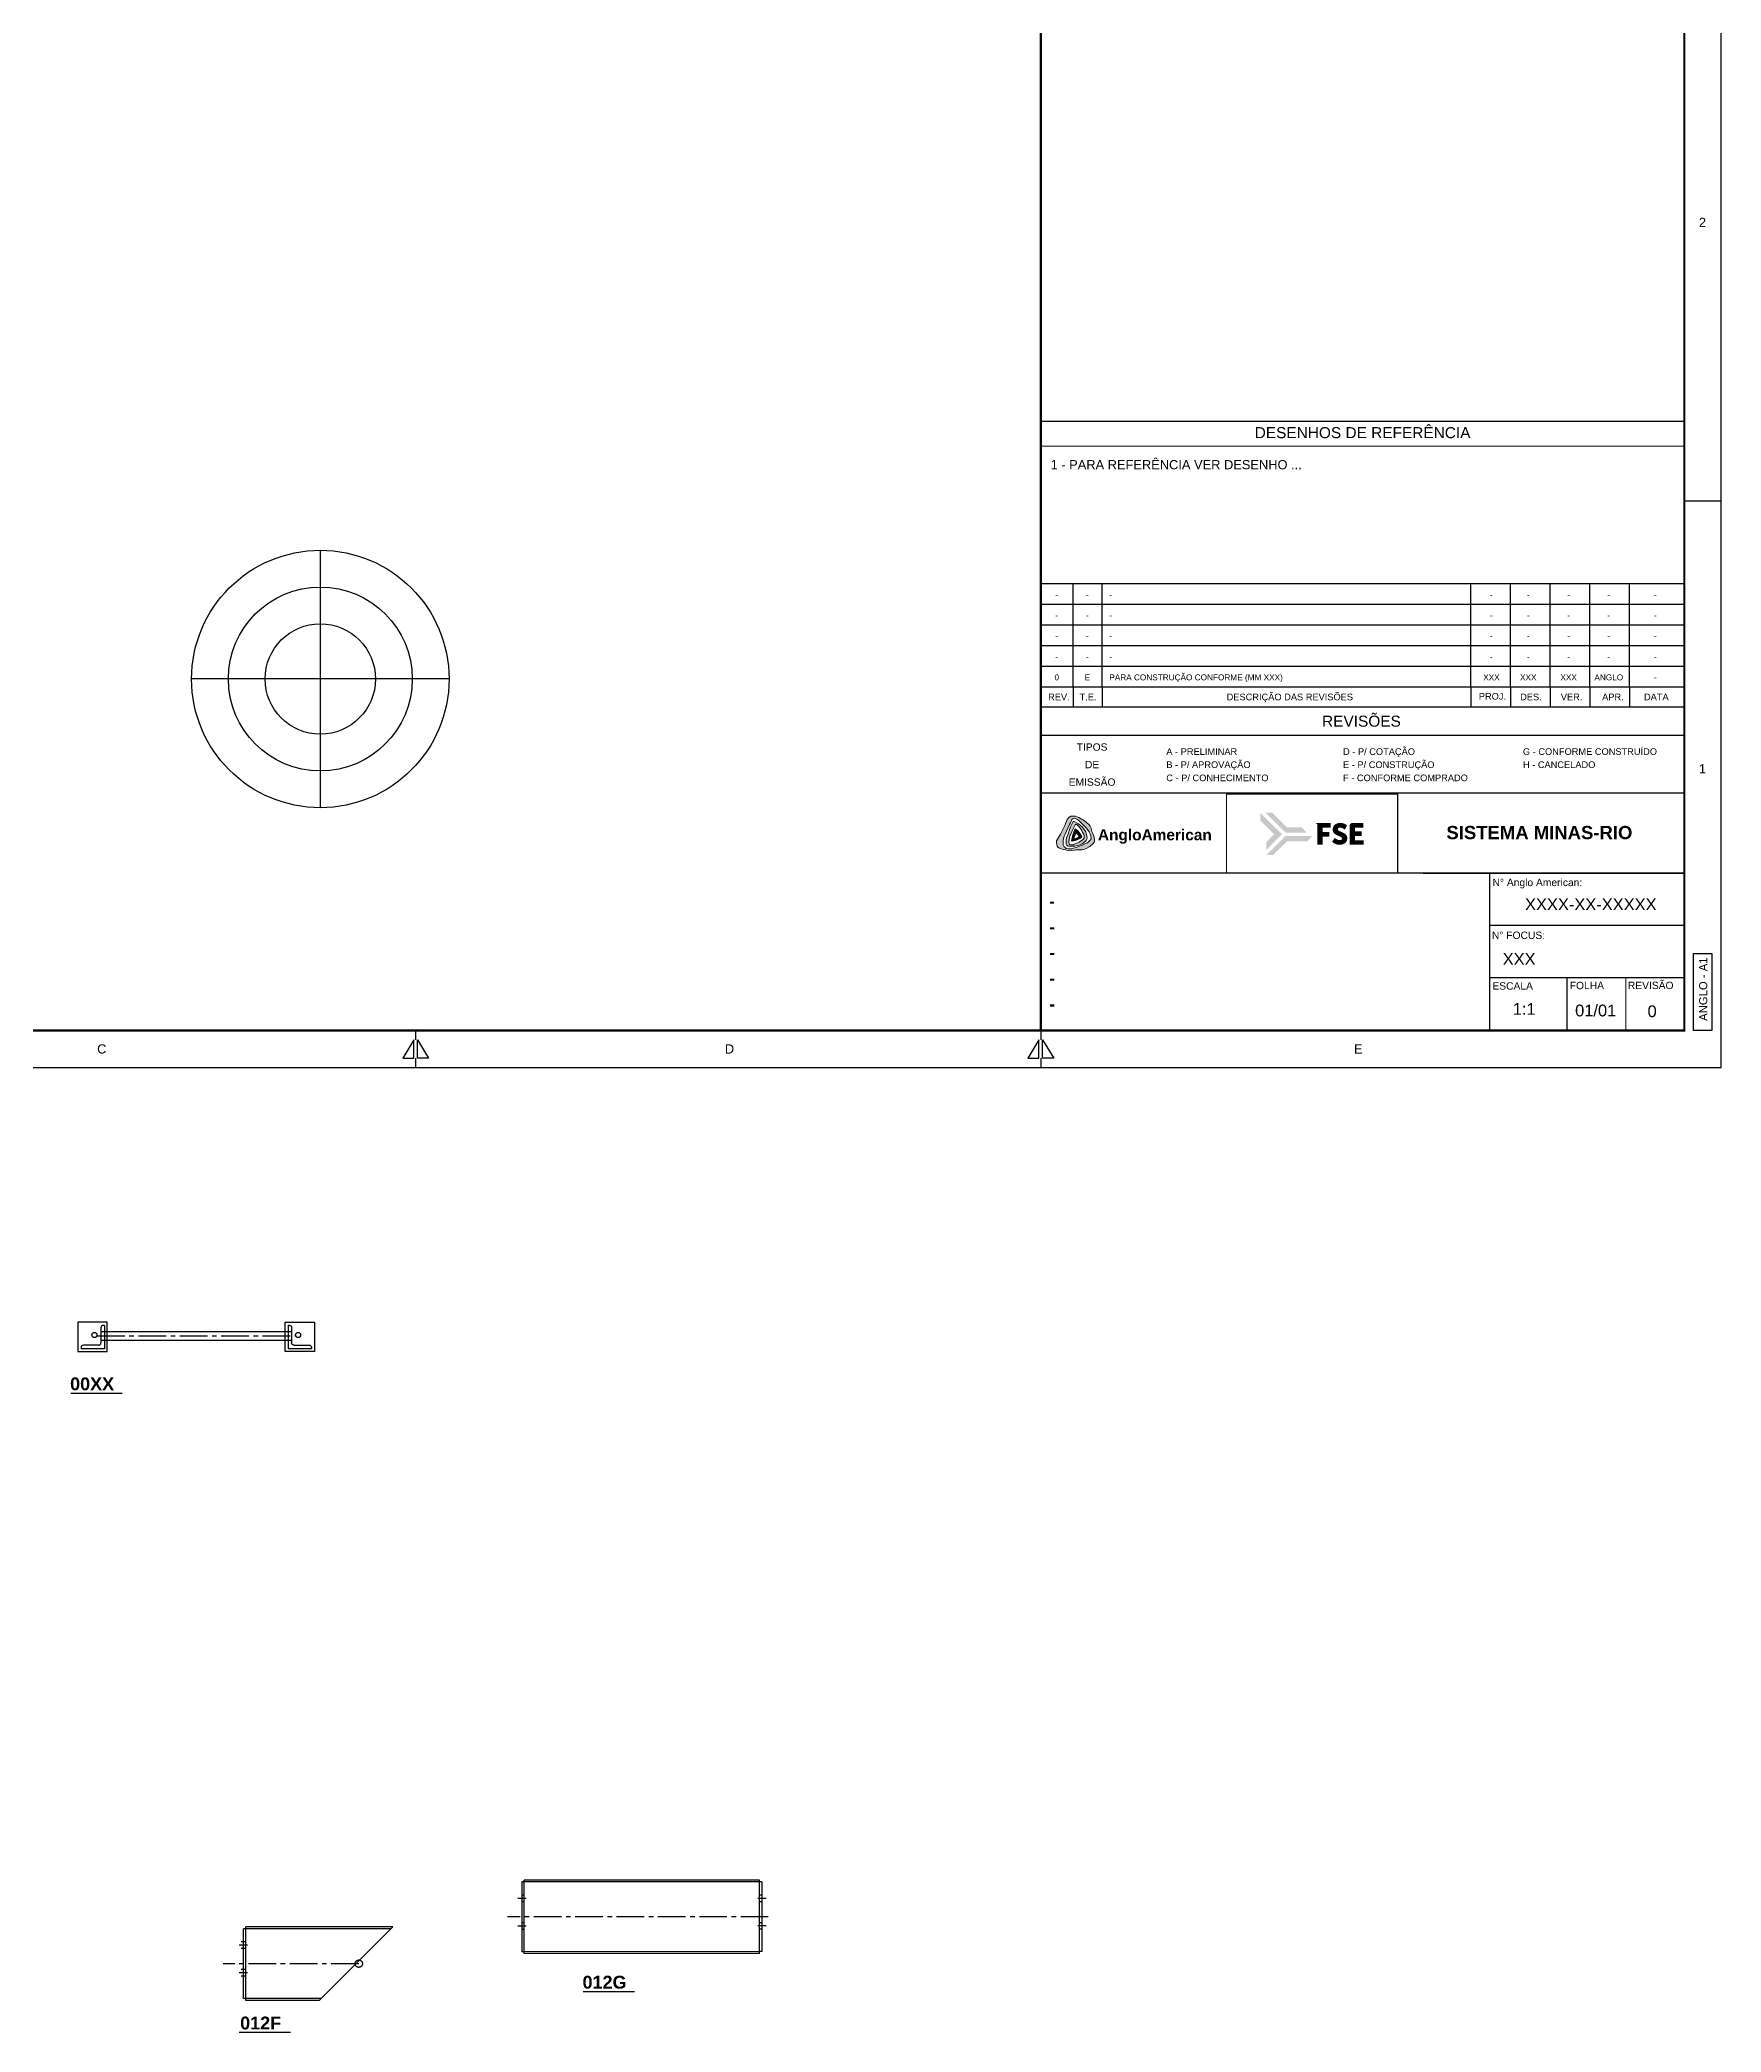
# Model space of a CAD drawing. Header units: millimetres. Extents: x -2008 to 17544, y -2684 to 8273.
# Drawn here: x 3838 to 8410, y -2624 to 2794 of the extents above; entities that cross this region are included whole.
import ezdxf
from ezdxf.enums import TextEntityAlignment as Align

# ---------------------------------------------------------------- set-up
doc = ezdxf.new("R2010")
doc.units = ezdxf.units.MM
doc.header["$LTSCALE"] = 100
doc.header["$MEASUREMENT"] = 0
doc.linetypes.add('CENTER2', pattern=[1.125, 0.75, -0.125, 0.125, -0.125])
doc.linetypes.add('HIDDEN', pattern=[0.375, 0.25, -0.125])
for name, color, linetype in [('CONTORNO', 3, 'Continuous'), ('EM-PJ-CENTRO', 10, 'CENTER2'), ('EM-PJ-CONTORNO', 3, 'Continuous'), ('EM-PJ-COTA', 7, 'Continuous'), ('EM-PJ-TEXTO', 7, 'Continuous'), ('EM-PJ-TRACEJADA', 1, 'HIDDEN'), ('PD-GR-formato', 7, 'Continuous'), ('PD-GR-formato texto', 7, 'CENTER2')]:
    doc.layers.add(name, color=color, linetype=linetype)
doc.styles.add('Anglo', font='arialbd.ttf')
doc.styles.add('PADRAO ANGLO', font='arial.ttf')
doc.styles.add('PADRAO ANGLO NEG', font='arialbd.ttf')

# ---------------------------------------------------------------- blocks, each defined once
blk = doc.blocks.new('FORMATO_A1')
for p, q in [((841, 0), (841, 594)), ((841, 154), (831, 154)), ((486, 10), (486, 7.5)), ((656, 10), (656, 7.5)), ((0, 0), (841, 0)), ((486, 2.5), (486, 0)), ((656, 2.5), (656, 0))]:
    blk.add_line(p, q)
at = {"const_width": 0.6}
blk.add_lwpolyline([(831, 584), (25, 584), (25, 10), (831, 10)], close=True, dxfattribs=at)
for points in [[(833.5, 10), (833.5, 30.98), (838.5, 30.98), (838.5, 10)], [(485.5, 7.5), (482.5, 2.5), (485.5, 2.5)], [(486.5, 7.5), (489.5, 2.5), (486.5, 2.5)], [(655.5, 7.5), (652.5, 2.5), (655.5, 2.5)], [(656.5, 7.5), (659.5, 2.5), (656.5, 2.5)]]:
    blk.add_lwpolyline(points, close=True)
at = {"style": 'PADRAO ANGLO'}
for s, p in [('2', (835.92, 229.82)), ('1', (835.92, 81.2)), ('C', (400.66, 5)), ('D', (571.35, 5)), ('E', (742.34, 5))]:
    blk.add_text(s, height=2.5, dxfattribs=at).set_placement(p, align=Align.MIDDLE)
blk.add_text('ANGLO - A1', height=2.2, rotation=90, dxfattribs=at).set_placement((837.22, 12.64))
blk = doc.blocks.new('CARIMBO REVISÃO')
at = {"layer": 'PD-GR-formato', "flags": 128}
for points in [[(874.78, 103.45), (874.78, 98.03)], [(882.72, 103.45), (882.72, 98.03)], [(982.93, 103.45), (982.93, 98.03)], [(993.71, 103.45), (993.71, 98.03)], [(1004.5, 103.45), (1004.5, 98.03)], [(1015.28, 103.45), (1015.28, 98.03)], [(1026.07, 103.45), (1026.07, 98.03)]]:
    blk.add_lwpolyline(points, dxfattribs=at)
at = {"layer": 'PD-GR-formato', "const_width": 0.35, "flags": 128}
blk.add_lwpolyline([(866, 98.03), (1041, 98.03)], dxfattribs=at)
at = {"layer": 'PD-GR-formato', "style": 'PADRAO ANGLO'}
for s, p in [('REV.', (867.98, 99.83)), ('T.E.', (876.55, 99.83)), ('DESCRIÇÃO DAS REVISÕES', (916.53, 99.82)), ('PROJ.', (985.11, 100.01)), ('DES.', (996.35, 99.83)), ('VER.', (1007.4, 99.83)), ('APR.', (1018.64, 99.83)), ('DATA', (1030.02, 99.83))]:
    blk.add_text(s, height=1.8, dxfattribs=at).set_placement(p)
blk.add_text('REVISÕES', height=3, dxfattribs=at).set_placement((953.19, 92.64), align=Align.CENTER)
blk = doc.blocks.new('TÁBUA REVISÃO')
at = {"layer": 'PD-GR-formato'}
for p, q in [((874.78, 103.45), (874.78, 109.08)), ((882.72, 103.45), (882.72, 109.08)), ((982.93, 103.45), (982.93, 109.08)), ((993.71, 103.45), (993.71, 109.08)), ((1004.5, 103.45), (1004.5, 109.08)), ((1015.28, 103.45), (1015.28, 109.08)), ((1026.07, 103.45), (1026.07, 109.08))]:
    blk.add_line(p, q, dxfattribs=at)
at = {"layer": 'PD-GR-formato', "flags": 128}
for points in [[(866, 109.08), (1041, 109.08)], [(866, 103.45), (1041, 103.45)]]:
    blk.add_lwpolyline(points, dxfattribs=at)
at = {"layer": 'PD-GR-formato', "style": 'PADRAO ANGLO'}
for tag, p in [('REV', (867.85, 105.26)), ('TE', (876.78, 105.26)), ('MOTIVO_REVISÃO', (884.63, 105.26)), ('DES', (996.43, 105.26)), ('VERIF', (1007.63, 105.26)), ('APROV', (1018.92, 105.26)), ('DATA', (1029.24, 105.26))]:
    blk.add_attdef(tag, p, '', height=1.6, dxfattribs=at)
blk.add_attdef('PROJ', text='', height=1.6, dxfattribs=at).set_placement((986.29, 105.26), align=Align.MIDDLE_CENTER)
blk = doc.blocks.new('CARIMBO PRINCIPAL')
at = {"layer": 'PD-GR-formato', "lineweight": 15, "true_color": 0x002776}
h = blk.add_hatch(color=166, dxfattribs=at)
h.paths.add_polyline_path([(667.92, 67.02), (666.36, 67.94), (665.39, 68.27), (664.91, 68.35), (664.2, 68.3), (663.72, 68.03), (663.18, 67.38), (662.77, 66.49), (662.51, 65.81), (661.38, 63.37), (660.82, 62.49), (660.31, 61.63), (660.28, 61.09), (660.39, 60.63), (660.46, 60.17), (660.65, 59.88), (661.11, 59.61), (662.05, 59.22), (662.83, 59.11), (663.29, 58.96), (663.89, 58.92), (664.32, 58.94), (665.13, 59.05), (665.56, 59.15), (666.41, 59.16), (667.24, 59.15), (667.74, 59.28), (668.53, 59.63), (669.37, 60.1), (670.15, 60.79), (670.5, 61.27), (670.59, 61.54), (670.63, 62), (670.45, 62.94), (670.05, 63.77), (669.83, 64.29), (669.67, 65.02), (669.45, 65.6), (669.05, 66.08)])
h.paths.add_polyline_path([(668.41, 65.01), (669.19, 64.02), (669.45, 63.5), (669.59, 63.09), (669.64, 62.7), (669.69, 62.36), (669.66, 62.11), (669.44, 61.78), (668.67, 61.08), (668.01, 60.78), (667.16, 60.34), (666.54, 60.12), (665.59, 59.79), (664.79, 59.57), (664.42, 59.46), (663.94, 59.39), (663.42, 59.41), (662.93, 59.55), (662.61, 59.77), (662.31, 60.01), (662.07, 60.47), (662.04, 60.95), (662.04, 61.5), (662.21, 62.3), (662.34, 62.91), (662.53, 63.22), (663.79, 66.06), (664.03, 66.53), (664.27, 66.84), (664.37, 67.18), (664.48, 67.41), (664.64, 67.6), (664.87, 67.7), (665.12, 67.75), (665.36, 67.69), (665.83, 67.48), (666.33, 67.16), (667.15, 66.33)], flags=16)
h = blk.add_hatch(color=166, dxfattribs=at)
h.paths.add_polyline_path([(662.91, 61.89), (662.88, 61.24), (662.89, 60.78), (662.96, 60.6), (663.06, 60.41), (663.27, 60.23), (663.55, 60.16), (663.7, 60.13), (664.33, 60.12), (665.26, 60.16), (666.07, 60.31), (666.7, 60.47), (667.22, 60.8), (667.57, 61.07), (668.34, 61.7), (668.56, 62.03), (668.61, 62.38), (668.56, 62.76), (668.34, 63.6), (668.2, 64.05), (667.34, 65.34), (666.82, 65.76), (666.23, 66.22), (665.03, 66.9), (664.81, 66.83), (664.08, 65.43), (663.75, 64.4), (663.64, 64), (663.45, 63.46), (663.01, 62.41)])
h.paths.add_polyline_path([(663.62, 61.49), (663.82, 62.51), (663.93, 62.92), (664.04, 63.19), (664.48, 64.14), (664.85, 65.01), (665.15, 65.63), (665.33, 65.93), (665.43, 66.05), (665.53, 66.09), (665.64, 66.07), (665.83, 66.01), (666.49, 65.28), (667.15, 64.37), (667.38, 63.85), (667.66, 63.42), (667.78, 62.93), (667.8, 62.69), (667.79, 62.47), (667.75, 62.28), (667.36, 61.87), (666.39, 61.27), (665.03, 60.66), (664.76, 60.54), (664.39, 60.49), (664.19, 60.5), (664.04, 60.5), (663.84, 60.64), (663.67, 60.88), (663.64, 61.16)], flags=16)
at = {"layer": 'PD-GR-formato', "true_color": 0x808080}
h = blk.add_hatch(color=8, dxfattribs=at)
h.dxf.hatch_style = 1
h.paths.add_polyline_path([(721.57, 63.39), (715.65, 69.27), (715.65, 67.18), (719.44, 63.4), (717.32, 61.27), (717.32, 59.15)])
at = {"layer": 'PD-GR-formato', "true_color": 0x1a457d}
h = blk.add_hatch(color=156, dxfattribs=at)
h.dxf.hatch_style = 1
h.paths.add_polyline_path([(726.9, 65.27), (722.87, 65.27), (718.86, 69.29), (717.04, 69.29), (722.48, 63.86), (728.34, 63.86)])
h = blk.add_hatch(color=156, dxfattribs=at)
h.dxf.hatch_style = 1
h.paths.add_polyline_path([(734.46, 63.96), (732.65, 63.96), (732.65, 65.2), (734.84, 65.2), (734.84, 66.46), (730.76, 66.46), (731.17, 66.05), (731.17, 60.53), (732.65, 60.53), (732.65, 62.69), (734.46, 62.69)])
h = blk.add_hatch(color=156, dxfattribs=at)
h.dxf.hatch_style = 1
edge = h.paths.add_edge_path()
edge.add_spline(control_points=[(735.21, 61.32), (735.42, 61.16), (735.78, 60.89), (736.34, 60.65), (736.83, 60.54), (737.31, 60.53), (737.77, 60.55), (738.18, 60.67), (738.55, 60.85), (738.84, 61.09), (739.1, 61.38), (739.26, 61.74), (739.34, 62.17), (739.34, 62.62), (739.15, 63.05), (738.92, 63.39), (738.54, 63.65), (738.19, 63.83), (737.77, 64.03), (737.44, 64.17), (737.14, 64.29), (736.98, 64.42), (736.85, 64.54), (736.75, 64.7), (736.78, 64.87), (736.86, 65.03), (737.05, 65.13), (737.28, 65.18), (737.55, 65.17), (737.81, 65.11), (738.03, 65.02), (738.19, 64.95), (738.28, 64.9), (738.68, 64.64)], knot_values=[0, 0, 0, 0, 3.859628, 6.353358, 8.791783, 11.089665, 13.242058, 15.439781, 17.11739, 19.146438, 20.865454, 22.7235, 24.782012, 27.095268, 29.096025, 31.37984, 32.937911, 35.623208, 37.095442, 39.558965, 40.896671, 41.640829, 42.582528, 43.465589, 44.114001, 45.009567, 45.892199, 47.08564, 48.342404, 49.84419, 50.842697, 51.74046, 52.356017, 52.356017, 52.356017, 52.356017], degree=3, periodic=0)
edge.add_line((738.68, 64.64), (739.25, 65.8))
edge.add_spline(control_points=[(739.25, 65.8), (739.11, 65.91), (738.83, 66.13), (738.35, 66.33), (737.86, 66.44), (737.38, 66.47), (736.92, 66.43), (736.51, 66.31), (736.14, 66.13), (735.85, 65.89), (735.59, 65.6), (735.43, 65.24), (735.35, 64.81), (735.36, 64.36), (735.53, 63.92), (735.81, 63.62), (736.14, 63.32), (736.5, 63.15), (736.92, 62.95), (737.25, 62.8), (737.55, 62.69), (737.71, 62.56), (737.84, 62.44), (737.94, 62.28), (737.91, 62.11), (737.83, 61.95), (737.64, 61.85), (737.41, 61.8), (737.14, 61.81), (736.88, 61.87), (736.66, 61.96), (736.49, 62.03), (736.36, 62.11), (736.23, 62.18), (736.16, 62.23), (735.93, 62.39)], knot_values=[0, 0, 0, 0, 2.545355, 5.039085, 7.477511, 9.775392, 11.927786, 14.125508, 15.803117, 17.832165, 19.551182, 21.409227, 23.46774, 25.780995, 27.781753, 30.119059, 31.594387, 34.279684, 35.751917, 38.215441, 39.553147, 40.297304, 41.239003, 42.122065, 42.770476, 43.666042, 44.548674, 45.742115, 46.99888, 48.500666, 49.499173, 50.396935, 51.20099, 51.738944, 52.438075, 52.438075, 52.438075, 52.438075], degree=3, periodic=0)
edge.add_line((735.93, 62.39), (735.21, 61.32))
h = blk.add_hatch(color=156, dxfattribs=at)
h.dxf.hatch_style = 1
h.paths.add_polyline_path([(741.43, 65.22), (743.7, 65.22), (743.7, 66.46), (740.48, 66.46), (739.99, 65.98), (739.99, 60.53), (743.81, 60.53), (743.81, 61.77), (741.43, 61.77), (741.43, 62.9), (743.24, 62.9), (743.24, 64.14), (741.43, 64.14)])
at = {"layer": 'PD-GR-formato', "lineweight": 15, "true_color": 0xc60c30}
h = blk.add_hatch(color=242, dxfattribs=at)
h.paths.add_polyline_path([(665.66, 64.65), (665.47, 64.81), (665.37, 64.84), (665.34, 64.81), (665.29, 64.74), (665.16, 64.5), (664.72, 63.32), (664.43, 62.05), (664.36, 61.68), (664.43, 61.54), (664.5, 61.5), (664.83, 61.58), (665.3, 61.72), (665.88, 61.91), (666.81, 62.32), (667.06, 62.53), (667.12, 62.79), (667.02, 63.07), (666.74, 63.5), (666.39, 63.87), (666.17, 64.2)])
h.paths.add_polyline_path([(665.58, 63.68), (665.65, 63.69), (665.9, 63.49), (666.17, 63.24), (666.29, 63.03), (666.37, 62.83), (666.37, 62.71), (666.25, 62.6), (665.25, 62.1), (665.03, 62.07), (665, 62.15), (665.21, 63.01)], flags=16)
at = {"layer": 'PD-GR-formato', "true_color": 0x0771a6}
h = blk.add_hatch(color=144, dxfattribs=at)
h.dxf.hatch_style = 1
h.paths.add_polyline_path([(729.88, 62.9), (722.48, 62.9), (717.33, 57.74), (719.21, 57.74), (722.96, 61.47), (728.48, 61.47)])
at = {"layer": 'PD-GR-formato'}
for p, q in [((706.5, 74.4), (753.01, 74.4)), ((831, 52.67), (760, 52.67))]:
    blk.add_line(p, q, dxfattribs=at)
at = {"layer": 'PD-GR-formato', "const_width": 0.35, "flags": 128}
for points in [[(656, 90.31), (831, 90.31)], [(656, 74.6), (831, 74.6)], [(706.5, 74.4), (706.5, 52.67)], [(753.01, 74.4), (753.01, 52.67)], [(656, 52.87), (831, 52.87)], [(778.08, 52.87), (778.08, 10)], [(777.93, 38.65), (831, 38.65)], [(778.08, 24.42), (831, 24.42)], [(799.08, 24.42), (799.08, 10)], [(815.08, 24.42), (815.08, 10)]]:
    blk.add_lwpolyline(points, dxfattribs=at)
at = {"layer": 'PD-GR-formato', "color": 166, "lineweight": 15, "true_color": 0x002776}
for points in [[(663.89, 58.92), (663.29, 58.96), (662.83, 59.11), (662.05, 59.22), (661.11, 59.61), (660.65, 59.88), (660.46, 60.17), (660.39, 60.63), (660.28, 61.09), (660.31, 61.63), (660.82, 62.49), (661.38, 63.37), (662.51, 65.81), (662.77, 66.49), (663.18, 67.38), (663.72, 68.03), (664.2, 68.3), (664.91, 68.35), (665.39, 68.27), (666.36, 67.94), (667.92, 67.02), (669.05, 66.08), (669.45, 65.6), (669.67, 65.02), (669.83, 64.29), (670.05, 63.77), (670.45, 62.94), (670.63, 62), (670.59, 61.54), (670.5, 61.27), (670.15, 60.79), (669.37, 60.1), (668.53, 59.63), (667.74, 59.28), (667.24, 59.15), (666.41, 59.16), (665.56, 59.15), (665.13, 59.05), (664.32, 58.94)], [(664.42, 59.46), (663.94, 59.39), (663.42, 59.41), (662.93, 59.55), (662.61, 59.77), (662.31, 60.01), (662.07, 60.47), (662.04, 60.95), (662.04, 61.5), (662.21, 62.3), (662.34, 62.91), (662.53, 63.22), (663.79, 66.06), (664.03, 66.53), (664.27, 66.84), (664.37, 67.18), (664.48, 67.41), (664.64, 67.6), (664.87, 67.7), (665.12, 67.75), (665.36, 67.69), (665.83, 67.48), (666.33, 67.16), (667.15, 66.33), (668.41, 65.01), (669.19, 64.02), (669.45, 63.5), (669.59, 63.09), (669.64, 62.7), (669.69, 62.36), (669.66, 62.11), (669.44, 61.78), (668.67, 61.08), (668.01, 60.78), (667.16, 60.34), (666.54, 60.12), (665.59, 59.79), (664.79, 59.57)], [(663.55, 60.16), (663.27, 60.23), (663.06, 60.41), (662.96, 60.6), (662.89, 60.78), (662.88, 61.24), (662.91, 61.89), (663.01, 62.41), (663.45, 63.46), (663.64, 64), (663.75, 64.4), (664.08, 65.43), (664.81, 66.83), (665.03, 66.9), (666.23, 66.22), (666.82, 65.76), (667.34, 65.34), (668.2, 64.05), (668.34, 63.6), (668.56, 62.76), (668.61, 62.38), (668.56, 62.03), (668.34, 61.7), (667.57, 61.07), (667.22, 60.8), (666.7, 60.47), (666.07, 60.31), (665.26, 60.16), (664.33, 60.12), (663.7, 60.13)], [(664.04, 60.5), (663.84, 60.64), (663.67, 60.88), (663.64, 61.16), (663.62, 61.49), (663.82, 62.51), (663.93, 62.92), (664.04, 63.19), (664.48, 64.14), (664.85, 65.01), (665.15, 65.63), (665.33, 65.93), (665.43, 66.05), (665.53, 66.09), (665.64, 66.07), (665.83, 66.01), (666.49, 65.28), (667.15, 64.37), (667.38, 63.85), (667.66, 63.42), (667.78, 62.93), (667.8, 62.69), (667.79, 62.47), (667.75, 62.28), (667.36, 61.87), (666.39, 61.27), (665.03, 60.66), (664.76, 60.54), (664.39, 60.49), (664.19, 60.5)]]:
    blk.add_lwpolyline(points, close=True, dxfattribs=at)
at = {"layer": 'PD-GR-formato', "color": 242, "lineweight": 15, "true_color": 0xc60c30}
for points in [[(664.5, 61.5), (664.43, 61.54), (664.36, 61.68), (664.43, 62.05), (664.72, 63.32), (665.16, 64.5), (665.29, 64.74), (665.34, 64.81), (665.37, 64.84), (665.47, 64.81), (665.66, 64.65), (666.17, 64.2), (666.39, 63.87), (666.74, 63.5), (667.02, 63.07), (667.12, 62.79), (667.06, 62.53), (666.81, 62.32), (665.88, 61.91), (665.3, 61.72), (664.83, 61.58)], [(665.25, 62.1), (665.03, 62.07), (665, 62.15), (665.21, 63.01), (665.58, 63.68), (665.65, 63.69), (665.9, 63.49), (666.17, 63.24), (666.29, 63.03), (666.37, 62.83), (666.37, 62.71), (666.25, 62.6)]]:
    blk.add_lwpolyline(points, close=True, dxfattribs=at)
at = {"layer": 'PD-GR-formato', "style": 'PADRAO ANGLO'}
for s, p in [('TIPOS', (669.94, 86.1)), ('DE', (669.94, 81.34)), ('EMISSÃO', (669.94, 76.58))]:
    blk.add_text(s, height=2, dxfattribs=at).set_placement(p, align=Align.CENTER)
for s, height, p in [('A - PRELIMINAR', 1.8, (690.13, 84.97)), ('D - P/ COTAÇÃO', 1.8, (738.19, 84.97)), ('G - CONFORME CONSTRUÍDO', 1.8, (787.1, 84.97)), ('B - P/ APROVAÇÃO', 1.8, (690.13, 81.4)), ('E - P/ CONSTRUÇÃO', 1.8, (738.19, 81.4)), ('H - CANCELADO', 1.8, (787.1, 81.4)), ('C - P/ CONHECIMENTO', 1.8, (690.13, 77.82)), ('F - CONFORME COMPRADO', 1.8, (738.19, 77.82)), ('N%%D Anglo American:', 2, (778.82, 49.28)), ('N%%D FOCUS:', 2, (778.66, 34.92)), ('ESCALA', 2, (778.79, 21.13)), ('FOLHA', 2, (799.83, 21.26)), ('REVISÃO', 2, (815.63, 21.28))]:
    blk.add_text(s, height=height, dxfattribs=at).set_placement(p)
at = {"layer": 'PD-GR-formato', "color": 166, "true_color": 0x002776, "style": 'Anglo'}
blk.add_text('AngloAmerican', height=3, dxfattribs=at).set_placement((671.53, 61.74))
at = {"layer": 'PD-GR-formato'}
for tag, p, height, style in [('PROJETO', (776.6, 56.71), 3.6, 'PADRAO ANGLO NEG'), ('TÍTULO_1', (661.09, 43.61), 3.2, 'PADRAO ANGLO NEG'), ('Nº_AA', (795.47, 43.13), 3.2, 'PADRAO ANGLO'), ('TÍTULO_2', (661.09, 36.61), 3.2, 'PADRAO ANGLO NEG'), ('TÍTULO_3', (661.09, 29.61), 3.2, 'PADRAO ANGLO NEG'), ('N°FOCUS', (795.47, 28.47), 3.2, 'PADRAO ANGLO'), ('TÍTULO_4', (661.09, 22.61), 3.2, 'PADRAO ANGLO NEG'), ('TÍTULO_5', (661.09, 15.61), 3.2, 'PADRAO ANGLO NEG'), ('ESC', (780.94, 14.13), 3.2, 'PADRAO ANGLO'), ('FL', (799.22, 14.13), 3.2, 'PADRAO ANGLO'), ('REV', (815.26, 14.13), 3.2, 'PADRAO ANGLO')]:
    blk.add_attdef(tag, p, '', height=height, dxfattribs=dict(at, style=style))
blk = doc.blocks.new('A$C91627db6')
at = {"layer": 'EM-PJ-CENTRO'}
for p, q in [((-395, -50), (-417.7, -50)), ((-92.6, -100), (-461.3, -100)), ((-395, -125), (-417.7, -125))]:
    blk.add_line(p, q, dxfattribs=at)
blk.add_circle((-92.6, -100), 10, dxfattribs=at)
at = {"layer": 'EM-PJ-CONTORNO'}
for p, q in [((0, 0), (-400, 0)), ((-400, -5.2), (-406.3, -5.2)), ((-5.2, -5.2), (-400, -5.2)), ((-200.1, -200.1), (-0.1, -0.1)), ((-400, -194.8), (-406.3, -194.8)), ((-194.8, -194.8), (-400, -194.8)), ((-200, -200), (-400, -200))]:
    blk.add_line(p, q, dxfattribs=at)
at = {"layer": 'EM-PJ-CONTORNO', "extrusion": (0, 0, -1)}
for p, q in [((-406.3, -194.8), (-406.3, -5.2)), ((-400, -200), (-400, 0))]:
    blk.add_line(p, q, dxfattribs=at)
at = {"layer": 'EM-PJ-TRACEJADA'}
for p, q in [((-400, -41), (-412.7, -41)), ((-400, -59), (-412.7, -59)), ((-400, -116), (-412.7, -116)), ((-400, -134), (-412.7, -134))]:
    blk.add_line(p, q, dxfattribs=at)
blk = doc.blocks.new('A$Ccc3709a4')
at = {"layer": 'CONTORNO'}
for p, q in [((0, 94.8), (0, -94.8)), ((652.7, 94.9), (652.7, -94.7))]:
    blk.add_line(p, q, dxfattribs=at)
at = {"layer": 'EM-PJ-CENTRO'}
for p, q in [((669.9, 0.1), (-39.7, 0)), ((11.4, 50), (-11.3, 50)), ((664, 50.1), (641.3, 50.1)), ((11.4, -25), (-11.3, -25)), ((664, -24.9), (641.3, -24.9))]:
    blk.add_line(p, q, dxfattribs=at)
at = {"layer": 'EM-PJ-CONTORNO'}
for p, q in [((6.3, 94.8), (0, 94.8)), ((646.3, 100.1), (6.3, 100)), ((646.3, 94.9), (6.3, 94.8)), ((652.7, 94.9), (646.3, 94.9)), ((6.4, -94.8), (0, -94.8)), ((646.3, -94.7), (6.4, -94.8)), ((646.3, -99.9), (6.4, -100)), ((652.7, -94.7), (646.3, -94.7))]:
    blk.add_line(p, q, dxfattribs=at)
at = {"layer": 'EM-PJ-CONTORNO', "extrusion": (0, 0, -1)}
for p, q in [((6.4, -100), (6.3, 100)), ((646.3, -99.9), (646.3, 100.1))]:
    blk.add_line(p, q, dxfattribs=at)
at = {"layer": 'EM-PJ-TRACEJADA'}
for p, q in [((6.4, 59), (0, 59)), ((652.7, 59.1), (646.3, 59.1)), ((6.4, 41), (0, 41)), ((652.7, 41.1), (646.3, 41.1)), ((6.4, -16), (0, -16)), ((6.4, -34), (0, -34)), ((652.7, -15.9), (646.3, -15.9)), ((652.7, -33.9), (646.3, -33.9))]:
    blk.add_line(p, q, dxfattribs=at)
blk = doc.blocks.new('A$C5f57d093')
at = {"layer": 'EM-PJ-CONTORNO'}
for p, q in [((-9.5, 15.9), (-9.5, 57.1)), ((-3.2, 63.5), (0, 63.5)), ((0, 0), (0, 63.5)), ((-63.5, 0), (-63.5, 3.2)), ((-63.5, 0), (0, 0)), ((-57.1, 9.5), (-15.9, 9.5))]:
    blk.add_line(p, q, dxfattribs=at)
at = {"layer": 'EM-PJ-CONTORNO', "extrusion": (0, 0, -1)}
for centre, start_param, end_param in [((-3.2, 57.1), 5.497787, 7.068583), ((-57.1, 3.2), 5.497787, 7.068583), ((-15.9, 15.9), 2.356194, 3.926991)]:
    blk.add_ellipse(centre, major_axis=(-4.49, 4.49), ratio=1, start_param=start_param, end_param=end_param, dxfattribs=at)
blk = doc.blocks.new('A$C0e09ffb4')
at = {"layer": 'EM-PJ-CENTRO'}
blk.add_line((62.1, -47, 838188.4), (601.1, -47, 838188.4), dxfattribs=at)
at = {"layer": 'EM-PJ-CONTORNO'}
for p, q in [((81.8, -35.5, 838188.4), (581.5, -35.5, 838188.4)), ((81.8, -58.5, 838188.4), (581.5, -58.5, 838188.4))]:
    blk.add_line(p, q, dxfattribs=at)
at = {"layer": 'EM-PJ-TRACEJADA'}
for p, q in [((72.2, -35.5, 838188.4), (81.8, -35.5, 838188.4)), ((581.5, -35.5, 838188.4), (591, -35.5, 838188.4)), ((72.2, -58.5, 838188.4), (81.8, -58.5, 838188.4)), ((581.5, -58.5, 838188.4), (591, -58.5, 838188.4))]:
    blk.add_line(p, q, dxfattribs=at)
at = {"layer": 'CONTORNO', "xscale": -0.999999999999998, "rotation": 90}
blk.add_blockref('A$C5f57d093', (81.8, -82, 838188.4), dxfattribs=at)
at = {"layer": 'CONTORNO', "rotation": 270}
blk.add_blockref('A$C5f57d093', (581.5, -81.8, 1676376.9), dxfattribs=at)
blk = doc.blocks.new('2345')
at = {"rotation": 90}
blk.add_blockref('A$C0e09ffb4', (-85.3, -339.1, -838188.4), dxfattribs=at)
blk = doc.blocks.new('A$C5b3d403b')
at = {"layer": 'EM-PJ-CONTORNO'}
for p, q in [((-72, -8), (-72, 72)), ((-72, 72), (8, 72)), ((8, 72), (8, -8)), ((8, -8), (-72, -8))]:
    blk.add_line(p, q, dxfattribs=at)
blk = doc.blocks.new('A$C2d8923df')
at = {"layer": 'CONTORNO'}
for centre in [(244.6, -62.1), (244.6, -615.9)]:
    blk.add_circle(centre, 7, dxfattribs=at)
at = {"layer": 'EM-PJ-CONTORNO'}
blk.add_blockref('A$C5b3d403b', (281.6, -89.1), dxfattribs=at)
at = {"layer": 'EM-PJ-CONTORNO', "xscale": -1, "rotation": 180}
blk.add_blockref('A$C5b3d403b', (281.6, -588.9), dxfattribs=at)
at = {"layer": 'EM-PJ-COTA'}
blk.add_blockref('2345', (285.2, -331.5), dxfattribs=at)
blk = doc.blocks.new('A$Ca358a3e3')
at = {"layer": 'EM-PJ-COTA', "color": 4}
for p, q in [((0, 350), (0, -350)), ((350, 0), (-350, 0))]:
    blk.add_line(p, q, dxfattribs=at)
for radius in [350, 250, 150]:
    blk.add_circle((0, 0), radius, dxfattribs=at)

msp = doc.modelspace()

# ---------------------------------------------------------------- linework, layer by layer
at = {"layer": 'EM-PJ-CONTORNO'}
for p, q in [((3922.287, -885.661), (4061.829, -885.661)), ((5315.767, -2512.83), (5455.309, -2512.83)), ((4380.61, -2623.838), (4520.152, -2623.838))]:
    msp.add_line(p, q, dxfattribs=at)
at = {"layer": 'EM-PJ-TEXTO', "flags": 128}
for points, const_width in [([(6560, 100), (6559.999, 5760.014)], 6), ([(6560, 1756.961), (8310.001, 1756.947)], 3.5), ([(6559.994, 1689.28), (8310.001, 1689.28)], 3.5)]:
    msp.add_lwpolyline(points, dxfattribs=dict(at, const_width=const_width))

# ---------------------------------------------------------------- block references
at = {"xscale": 10, "yscale": 10, "zscale": 10}
msp.add_blockref('FORMATO_A1', (0, 0), dxfattribs=at)
at = {"layer": 'CONTORNO'}
for name, p in [('A$Ccc3709a4', (5149.14, -2310.22)), ('A$C91627db6', (4798.118, -2337.589))]:
    msp.add_blockref(name, p, dxfattribs=at)
at = {"layer": 'EM-PJ-CONTORNO', "rotation": 270}
msp.add_blockref('A$C2d8923df', (4602.411, -483.304), dxfattribs=at)
at = {"layer": 'EM-PJ-COTA'}
msp.add_blockref('A$Ca358a3e3', (4600.78, 1056.101), dxfattribs=at)
at = {"layer": 'EM-PJ-TEXTO'}
ref = msp.add_blockref('TÁBUA REVISÃO', (-2099.998, 224.953), dxfattribs=dict(at, xscale=10, yscale=10, zscale=10))
ref.add_attrib('REV', '-', dxfattribs={"layer": 'PD-GR-formato texto', "height": 16, "style": 'PADRAO ANGLO'}).set_placement((6603.415, 1277.51), align=Align.CENTER)
ref.add_attrib('TE', '-', dxfattribs={"layer": 'PD-GR-formato texto', "height": 16, "style": 'PADRAO ANGLO'}).set_placement((6686.531, 1277.51), align=Align.CENTER)
ref.add_attrib('MOTIVO_REVISÃO', '-', (6746.276, 1277.51), dxfattribs={"layer": 'PD-GR-formato texto', "height": 16, "style": 'PADRAO ANGLO'})
ref.add_attrib('PROJ', '-', dxfattribs={"layer": 'PD-GR-formato texto', "height": 16, "style": 'PADRAO ANGLO'}).set_placement((7785.42, 1277.51), align=Align.CENTER)
ref.add_attrib('DES', '-', dxfattribs={"layer": 'PD-GR-formato texto', "height": 16, "style": 'PADRAO ANGLO'}).set_placement((7885.526, 1277.51), align=Align.CENTER)
ref.add_attrib('VERIF', '-', dxfattribs={"layer": 'PD-GR-formato texto', "height": 16, "style": 'PADRAO ANGLO'}).set_placement((7995.283, 1277.51), align=Align.CENTER)
ref.add_attrib('APROV', '-', dxfattribs={"layer": 'PD-GR-formato texto', "height": 16, "style": 'PADRAO ANGLO'}).set_placement((8104.525, 1277.51), align=Align.CENTER)
ref.add_attrib('DATA', '-', dxfattribs={"layer": 'PD-GR-formato texto', "height": 16, "style": 'PADRAO ANGLO'}).set_placement((8231.382, 1277.51), align=Align.CENTER)
ref = msp.add_blockref('TÁBUA REVISÃO', (-2099.999, 168.714), dxfattribs=dict(at, xscale=10, yscale=10, zscale=10))
ref.add_attrib('REV', '-', dxfattribs={"layer": 'PD-GR-formato texto', "height": 16, "style": 'PADRAO ANGLO'}).set_placement((6603.415, 1221.271), align=Align.CENTER)
ref.add_attrib('TE', '-', dxfattribs={"layer": 'PD-GR-formato texto', "height": 16, "style": 'PADRAO ANGLO'}).set_placement((6686.531, 1221.271), align=Align.CENTER)
ref.add_attrib('MOTIVO_REVISÃO', '-', (6746.276, 1221.271), dxfattribs={"layer": 'PD-GR-formato texto', "height": 16, "style": 'PADRAO ANGLO'})
ref.add_attrib('PROJ', '-', dxfattribs={"layer": 'PD-GR-formato texto', "height": 16, "style": 'PADRAO ANGLO'}).set_placement((7785.42, 1221.271), align=Align.CENTER)
ref.add_attrib('DES', '-', dxfattribs={"layer": 'PD-GR-formato texto', "height": 16, "style": 'PADRAO ANGLO'}).set_placement((7885.526, 1221.271), align=Align.CENTER)
ref.add_attrib('VERIF', '-', dxfattribs={"layer": 'PD-GR-formato texto', "height": 16, "style": 'PADRAO ANGLO'}).set_placement((7995.283, 1221.271), align=Align.CENTER)
ref.add_attrib('APROV', '-', dxfattribs={"layer": 'PD-GR-formato texto', "height": 16, "style": 'PADRAO ANGLO'}).set_placement((8104.524, 1221.271), align=Align.CENTER)
ref.add_attrib('DATA', '-', dxfattribs={"layer": 'PD-GR-formato texto', "height": 16, "style": 'PADRAO ANGLO'}).set_placement((8231.382, 1221.271), align=Align.CENTER)
ref = msp.add_blockref('TÁBUA REVISÃO', (-2099.999, 112.476), dxfattribs=dict(at, xscale=10, yscale=10, zscale=10))
ref.add_attrib('REV', '-', dxfattribs={"layer": 'PD-GR-formato texto', "height": 16, "style": 'PADRAO ANGLO'}).set_placement((6603.414, 1165.032), align=Align.CENTER)
ref.add_attrib('TE', '-', dxfattribs={"layer": 'PD-GR-formato texto', "height": 16, "style": 'PADRAO ANGLO'}).set_placement((6686.53, 1165.032), align=Align.CENTER)
ref.add_attrib('MOTIVO_REVISÃO', '-', (6746.276, 1165.032), dxfattribs={"layer": 'PD-GR-formato texto', "height": 16, "style": 'PADRAO ANGLO'})
ref.add_attrib('PROJ', '-', dxfattribs={"layer": 'PD-GR-formato texto', "height": 16, "style": 'PADRAO ANGLO'}).set_placement((7785.419, 1165.032), align=Align.CENTER)
ref.add_attrib('DES', '-', dxfattribs={"layer": 'PD-GR-formato texto', "height": 16, "style": 'PADRAO ANGLO'}).set_placement((7885.525, 1165.032), align=Align.CENTER)
ref.add_attrib('VERIF', '-', dxfattribs={"layer": 'PD-GR-formato texto', "height": 16, "style": 'PADRAO ANGLO'}).set_placement((7995.282, 1165.032), align=Align.CENTER)
ref.add_attrib('APROV', '-', dxfattribs={"layer": 'PD-GR-formato texto', "height": 16, "style": 'PADRAO ANGLO'}).set_placement((8104.524, 1165.032), align=Align.CENTER)
ref.add_attrib('DATA', '-', dxfattribs={"layer": 'PD-GR-formato texto', "height": 16, "style": 'PADRAO ANGLO'}).set_placement((8231.381, 1165.032), align=Align.CENTER)
ref = msp.add_blockref('TÁBUA REVISÃO', (-2100, 56.237), dxfattribs=dict(at, xscale=10, yscale=10, zscale=10))
ref.add_attrib('REV', '-', dxfattribs={"layer": 'PD-GR-formato texto', "height": 16, "style": 'PADRAO ANGLO'}).set_placement((6603.414, 1108.794), align=Align.CENTER)
ref.add_attrib('TE', '-', dxfattribs={"layer": 'PD-GR-formato texto', "height": 16, "style": 'PADRAO ANGLO'}).set_placement((6686.53, 1108.794), align=Align.CENTER)
ref.add_attrib('MOTIVO_REVISÃO', '-', (6746.275, 1108.794), dxfattribs={"layer": 'PD-GR-formato texto', "height": 16, "style": 'PADRAO ANGLO'})
ref.add_attrib('PROJ', '-', dxfattribs={"layer": 'PD-GR-formato texto', "height": 16, "style": 'PADRAO ANGLO'}).set_placement((7785.419, 1108.794), align=Align.CENTER)
ref.add_attrib('DES', '-', dxfattribs={"layer": 'PD-GR-formato texto', "height": 16, "style": 'PADRAO ANGLO'}).set_placement((7885.525, 1108.794), align=Align.CENTER)
ref.add_attrib('VERIF', '-', dxfattribs={"layer": 'PD-GR-formato texto', "height": 16, "style": 'PADRAO ANGLO'}).set_placement((7995.282, 1108.794), align=Align.CENTER)
ref.add_attrib('APROV', '-', dxfattribs={"layer": 'PD-GR-formato texto', "height": 16, "style": 'PADRAO ANGLO'}).set_placement((8104.524, 1108.794), align=Align.CENTER)
ref.add_attrib('DATA', '-', dxfattribs={"layer": 'PD-GR-formato texto', "height": 16, "style": 'PADRAO ANGLO'}).set_placement((8231.381, 1108.794), align=Align.CENTER)
ref = msp.add_blockref('TÁBUA REVISÃO', (-2100, -0.001), dxfattribs=dict(at, xscale=10, yscale=10, zscale=10))
ref.add_attrib('REV', '0', dxfattribs={"layer": 'PD-GR-formato texto', "height": 16, "style": 'PADRAO ANGLO'}).set_placement((6603.413, 1052.555), align=Align.CENTER)
ref.add_attrib('TE', 'E', dxfattribs={"layer": 'PD-GR-formato texto', "height": 16, "style": 'PADRAO ANGLO'}).set_placement((6686.53, 1052.555), align=Align.CENTER)
ref.add_attrib('MOTIVO_REVISÃO', 'PARA CONSTRUÇÃO CONFORME (MM XXX)', (6746.275, 1052.555), dxfattribs={"layer": 'PD-GR-formato texto', "height": 15.99988, "style": 'PADRAO ANGLO'})
ref.add_attrib('PROJ', 'XXX', dxfattribs={"layer": 'PD-GR-formato texto', "height": 15.9999, "style": 'PADRAO ANGLO'}).set_placement((7785.418, 1052.555), align=Align.CENTER)
ref.add_attrib('DES', 'XXX', dxfattribs={"layer": 'PD-GR-formato texto', "height": 15.9999, "style": 'PADRAO ANGLO'}).set_placement((7885.525, 1052.555), align=Align.CENTER)
ref.add_attrib('VERIF', 'XXX', dxfattribs={"layer": 'PD-GR-formato texto', "height": 15.9999, "style": 'PADRAO ANGLO'}).set_placement((7995.282, 1052.555), align=Align.CENTER)
ref.add_attrib('APROV', 'ANGLO', dxfattribs={"layer": 'PD-GR-formato texto', "height": 15.9999, "style": 'PADRAO ANGLO'}).set_placement((8104.523, 1052.555), align=Align.CENTER)
ref.add_attrib('DATA', '-', dxfattribs={"layer": 'PD-GR-formato texto', "height": 16, "style": 'PADRAO ANGLO'}).set_placement((8231.381, 1052.555), align=Align.CENTER)
at = {"layer": 'EM-PJ-TEXTO', "xscale": 10, "yscale": 10, "zscale": 10}
msp.add_blockref('CARIMBO REVISÃO', (-2100, 0), dxfattribs=at)
at = {"layer": 'EM-PJ-TEXTO'}
ref = msp.add_blockref('CARIMBO PRINCIPAL', (0, 0), dxfattribs=dict(at, xscale=10, yscale=10, zscale=10))
ref.add_attrib('PROJETO', 'SISTEMA MINAS-RIO', (7662.982, 620.492), dxfattribs={"layer": 'PD-GR-formato texto', "height": 35.99974, "style": 'PADRAO ANGLO NEG'})
ref.add_attrib('Nº_AA', 'XXXX-XX-XXXXX', (7876.723, 427.439), dxfattribs={"layer": 'PD-GR-formato texto', "height": 32, "style": 'PADRAO ANGLO'})
ref.add_attrib('Nº_CLB', 'XXX', (7816.001, 278.83), dxfattribs={"layer": 'PD-GR-formato texto', "height": 32, "style": 'PADRAO ANGLO'})
ref.add_attrib('TÍTULO_1', '-', (6583.505, 436.098), dxfattribs={"layer": 'PD-GR-formato texto', "height": 32, "style": 'PADRAO ANGLO NEG', "width": 0.975})
ref.add_attrib('TÍTULO_2', '-', (6583.505, 366.059), dxfattribs={"layer": 'PD-GR-formato texto', "height": 32, "style": 'PADRAO ANGLO NEG'})
ref.add_attrib('TÍTULO_3', '-', (6583.505, 296.139), dxfattribs={"layer": 'PD-GR-formato texto', "height": 32, "style": 'PADRAO ANGLO NEG'})
ref.add_attrib('TÍTULO_4', '-', (6583.505, 226.13), dxfattribs={"layer": 'PD-GR-formato texto', "height": 32, "style": 'PADRAO ANGLO NEG'})
ref.add_attrib('TÍTULO_5', '-', (6583.505, 156.114), dxfattribs={"layer": 'PD-GR-formato texto', "height": 32, "style": 'PADRAO ANGLO NEG'})
ref.add_attrib('ESC', '1:1', (7843.195, 142.779), dxfattribs={"layer": 'PD-GR-formato texto', "height": 32, "style": 'PADRAO ANGLO'})
ref.add_attrib('FL', '01/01', (8012.93, 138.593), dxfattribs={"layer": 'PD-GR-formato texto', "height": 32, "style": 'PADRAO ANGLO'})
ref.add_attrib('REV', '0', (8209.907, 136.5), dxfattribs={"layer": 'PD-GR-formato texto', "height": 32, "style": 'PADRAO ANGLO'})

# ---------------------------------------------------------------- texts
at = {"layer": 'EM-PJ-TEXTO', "style": 'PADRAO ANGLO'}
msp.add_text('DESENHOS DE REFERÊNCIA', height=29.99978, dxfattribs=at).set_placement((7435.007, 1711.028), align=Align.CENTER)
at = {"layer": 'EM-PJ-TEXTO', "style": 'PADRAO ANGLO NEG'}
for s, p in [('00XX', (3980.25, -860.818)), ('012G', (5373.73, -2487.987)), ('012F', (4438.573, -2598.995))]:
    msp.add_text(s, height=35, dxfattribs=at).set_placement(p, align=Align.MIDDLE_CENTER)
at = {"layer": 'EM-PJ-TEXTO', "insert": (6586.645, 1651.467), "char_height": 25, "attachment_point": 1, "style": 'PADRAO ANGLO'}
msp.add_mtext('1 - PARA REFERÊNCIA VER DESENHO ...', dxfattribs=at)

doc.saveas('drawing.dxf')
